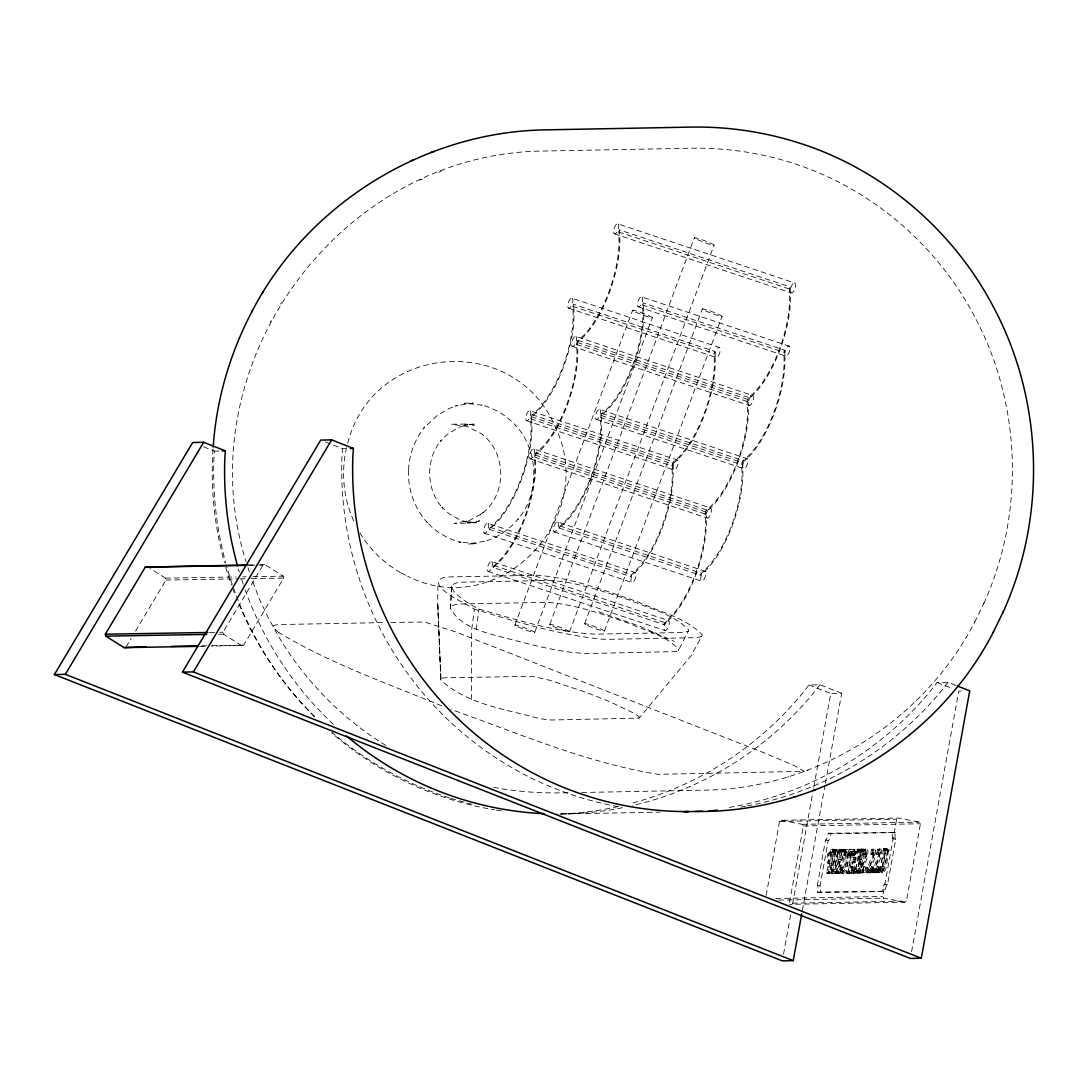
<?xml version="1.0" encoding="UTF-8"?>
<svg xmlns="http://www.w3.org/2000/svg" width="1088" height="1088" viewBox="0 0 1088 1088"><rect width="100%" height="100%" fill="white"/><g stroke="black" fill="none" stroke-linecap="round" stroke-linejoin="round"><path stroke-width="0.75" stroke-dasharray="5 3.75" d="M471.485 699.394L471.702 629.734L474.354 609.171C469.934 605.377 423.966 585.684 443.183 577.619A475.619 38.978 20.5 0 1 450.024 576.926L537.866 575.266C572.342 578.068 605.186 590.621 637.65 601.8C659.314 611.742 685.644 617.386 702.358 635.052L691.138 655.656L639.132 718.134L552.486 719.97A173.019 14.171 20.5 0 1 538.166 718.216C504.995 709.022 466.466 704.317 440.762 679.891L437.757 602.97L440.966 680.517L437.648 603.949L438.002 582.107M451.547 587.139L450.554 608.736C460.958 627.069 484.772 632.699 503.798 637.595C531.461 644.626 559.368 652.691 588.078 653.494L676.437 651.562L678.259 650.787L688.799 630.034C673.431 613.85 649.291 608.682 629.218 599.991C603.731 591.627 577.932 582.298 550.99 580.448L463.23 582.121C433.405 583.127 471.104 605.377 478.978 609.09C517.14 619.806 555.614 632.346 595.49 634.141L683.25 632.468L688.323 631.326M451.615 586.133L450.554 608.736C451.398 603.745 458.293 604.357 462.114 603.949L547.318 602.33C575.906 604.452 603.255 614.489 630.17 623.778C646.517 631.285 666.686 635.65 678.776 649.55L678.259 650.787M840.942 849.47L838.93 849.51L834.632 873.242L840.942 873.406L845.24 849.674L841.867 849.456L840.426 859.656L838.685 859.683L840.942 849.47L842.302 849.728L842.085 850.87L840.045 859.942L838.685 859.683M836.645 873.202L838.29 861.873L840.031 861.846L841.391 862.104L838.916 873.446M834.632 873.242L838.005 873.46L839.65 862.131L841.391 862.104M213.071 448.868C210.297 487.03 214.309 525.667 224.441 562.55M203.551 446.787L214.431 451.058L213.901 458.565A342.162 333.934 88.9 0 0 225.76 563.04M325.38 441.918L342.462 448.637L341.945 456.144A342.162 333.934 88.9 0 0 619.33 806.834M857.086 872.807L860.458 873.038L864.756 849.306L862.73 849.347C861.465 866.714 858.976 859.357 861.791 849.361L858.473 849.143L858.69 858.881L854.039 872.875L856.134 872.834L859.547 861.533L860.894 861.791L859.112 872.78L857.086 872.807L859.547 861.533M861.791 849.361L854.202 849.225C853.318 862.539 852.312 848.654 857.398 851.469L853.835 871.134L852.666 870.808L852.897 866.85L851.006 866.606L849.932 872.943L857.48 873.093L860.894 861.791M841.881 867.258C842.751 881.185 848.681 855.331 847.375 852.04A4.488 0.952 -79.2 0 0 846.627 851.632L845.458 855.236L843.581 854.978L844.492 849.946L847.348 849.361L848.395 850.843A9.506 2.026 -79.2 0 1 848.531 853.822C847.212 860.173 848.137 868.972 843.091 873.637L840.398 872.535L841.35 867.272L843.227 867.517L843.418 871.61M855.386 859.819L855.29 857.33L853.93 857.072C851.646 860.132 858.622 860.241 853.794 859.357M851.537 866.592L851.319 870.55L853.006 871.148M851.686 851.578L849.81 855.671L847.933 855.413L849.034 849.32L854.923 849.483L853.822 855.59L851.945 855.345L851.537 851.292L848.069 872.984L845.947 873.025L850.34 851.319L851.686 851.578L848.286 870.305L847.294 873.283L845.947 873.025M847.294 873.283L849.429 873.242L852.883 851.55L853.822 855.59M838.413 854.162L839.623 849.782L837.597 849.823C834.822 878.438 828.757 879.417 836.55 849.837C827.682 846.11 825.982 857.466 827.56 863.342L830.09 863.736L828.743 863.478L826.472 873.392L828.553 873.351L828.934 868.999M826.472 873.392L829.899 873.61L833.503 849.606L836.55 849.837M840.031 861.846L837.57 873.188L839.596 873.147L843.894 849.415M853.726 872.875L854.107 868.523M849.932 872.943L855.073 873.134L859.37 849.402L849.034 849.32M858.432 873.066L862.675 851.156L863.41 849.048L864.756 849.306M476.19 629.653L478.978 609.09M831.15 864.838L830.43 869.774A5.766 1.238 -79.2 0 0 830.484 872.467C834.21 876.942 836.25 868.238 836.373 865.422M851.292 873.202L852.897 866.85M766.156 895.438L779.566 821.426L781.17 820.298L898.253 818.067L919.36 822.106L920.448 823.752L906.454 901.054L904.849 902.17L789.453 904.359M781.17 820.298L802.264 824.323L803.366 825.969L789.358 903.271L906.454 901.054M783.523 954.176L790.786 914.07M792.608 904.046L813.484 788.746M813.797 787.073L830.742 693.491L841.677 693.287L825.33 783.523M802.332 910.52L825.03 785.196M817.292 885.482L825.52 840.045A6.691 1.428 -79.2 0 0 828.254 833.231L895.451 832.524A6.691 1.428 -79.2 0 0 895.723 839.27L887.495 884.721A6.691 1.428 -79.2 0 0 884.762 891.534L817.564 892.242A6.691 1.428 -79.2 0 0 817.292 885.482L820.189 886.026M895.451 832.524L830.96 833.734A6.691 1.428 -79.2 0 1 828.226 840.562L819.998 885.999A6.691 1.428 -79.2 0 1 820.27 892.758M830.865 851.727C830.035 876.18 824.541 850.354 832.225 851.986L827.832 873.65M831.64 854.012L832.85 849.619M832.85 873.827L831.844 872.726A5.766 1.238 -79.2 0 1 831.79 870.033L834.85 849.864M833.095 871.801C828.05 867.612 834.401 856.106 835.203 849.578M831.749 871.542L833.299 867.911L836.237 849.565L842.302 849.728M831.504 873.569L834.224 868.972L838.263 849.524M835.992 873.501L840.29 849.769M840.045 859.942L841.786 859.914L843.214 849.714L845.24 849.674M843.091 873.637L841.745 872.794L843.227 867.517M844.927 855.236L845.838 850.204L847.348 849.361M849.293 855.671L850.394 849.578M853.577 849.225L851.945 855.345M852.217 864.144C852.992 861.084 856.582 860.526 854.012 864.389L852.217 864.144L853.93 857.072M853.196 854.746L854.556 855.005L855.549 849.483M851.646 870.89L852.489 870.876L856.052 851.21M856.814 853.536L858.024 849.143M855.386 873.134L860.05 859.139L859.833 849.402M861.234 859.901L859.452 858.854L860.445 849.102M863.41 849.048L861.383 849.089L859.887 859.642M863.11 854.542L864.022 849.497L866.878 848.98L867.993 850.68L867.612 855.63A6.283 1.346 -79.2 0 1 866.483 859.901L863.002 868.904L863.369 871.23L865.626 867.095L864.647 872.454C857.072 875.255 861.465 862.104 863.586 858.609C866.497 856.188 865.558 846.097 863.641 854.529C865.395 855.522 867.762 845.988 866.388 855.794C864.008 860.921 859.942 867.979 862.893 873.27M864.457 854.801L865.382 849.755L866.878 848.98M861.533 873.011L863.301 872.195L864.266 866.837L862.009 870.971L861.655 868.646L865.137 859.642A6.283 1.346 -79.2 0 0 866.266 855.372L866.633 850.422L865.531 848.722M865.667 872.644L866.619 867.394L867.653 867.381L869.013 867.639L868.061 872.889L865.667 872.644L868.061 872.889M866.701 872.63L867.653 867.381M867.014 872.902L867.966 867.653L869.013 867.639M870.74 854.393L871.651 849.361L874.507 848.844L875.609 850.544L875.242 855.481A6.283 1.346 -79.2 0 1 874.113 859.751L870.631 868.754L870.985 871.08L873.242 866.946L872.277 872.304C864.688 875.119 869.081 861.968 871.216 858.459C874.126 856.052 873.174 845.947 871.257 854.393C873.011 855.386 875.378 845.852 874.004 855.644C871.624 860.771 867.571 867.843 870.509 873.12M872.086 854.651L872.998 849.619L874.507 848.844M869.162 872.862L870.917 872.046L871.896 866.687L869.638 870.822L869.285 868.496L872.753 859.493A6.283 1.346 -79.2 0 0 873.895 855.222L874.262 850.286L873.147 848.586M871.556 872.535L872.508 867.286L873.542 867.272L874.888 867.53L873.936 872.78L871.556 872.535L873.936 872.78M872.59 872.522L873.542 867.272M872.902 872.794L873.854 867.544L874.888 867.53M876.615 854.284L877.526 849.238L880.382 848.735L881.498 850.435L881.13 855.372A6.283 1.346 -79.2 0 1 879.988 859.642L876.52 868.646L876.874 870.971L879.131 866.837L878.152 872.195L875.051 872.753L874.045 870.903L874.48 865.817L878.533 855.277L878.723 850.503L876.615 854.284L878.492 854.529C885.918 840.97 871.243 872.753 876.398 873.011M880.382 848.735L878.886 849.497L878.492 854.529M875.051 872.753L876.806 871.937L877.771 866.578L875.527 870.713L875.16 868.387L878.642 859.384A6.283 1.346 -79.2 0 0 879.77 855.114L880.151 850.177L879.036 848.477M877.431 872.426L878.383 867.177L879.43 867.15L880.777 867.408L879.825 872.671L877.431 872.426L879.825 872.671M878.478 872.413L879.43 867.15M878.791 872.685L879.743 867.435L880.777 867.408M883.252 849.81L883.456 848.667L886.502 848.885C878.71 878.465 884.775 877.486 887.55 848.871L889.562 848.83C885.945 853.726 889.059 875.799 880.437 871.515A5.766 1.238 -79.2 0 1 880.382 868.822L883.252 849.81L884.775 850.993L881.729 869.081A5.766 1.238 -79.2 0 0 881.783 871.774L882.803 872.889M884.598 850.068L884.802 848.926L886.502 848.885M883.048 870.849C877.989 866.674 884.354 855.168 885.156 848.626M881.702 870.59L883.238 866.959L886.19 848.613L889.562 848.83M881.443 872.63L884.163 868.02L888.216 848.572M904.849 902.17L883.755 898.144L882.654 896.498L896.648 819.196L898.253 818.067M911.567 951.755L958.773 691.057L965.029 690.934M833 854.27L834.197 849.878C827.778 849.293 828.131 859.452 828.906 863.6L829.464 863.818M346.596 447.481C340.694 472.858 343.563 500.249 355.014 523.682M847.933 855.413L850.34 851.319M843.581 854.978L845.281 851.374A4.488 0.952 -79.2 0 1 846.029 851.782L844.111 865.79L842.058 871.352M347.738 443.21C372.939 342.502 516.242 331.976 555.764 428.046C598.713 518.609 499.038 622.35 407.646 576.273M854.556 855.005L856.079 851.836L857.398 851.469M489.246 529.298L492.225 525.518A70.774 27.907 -71.5 0 0 530.89 422.09L530.563 418.798L532.086 414.732L534.29 412.978A70.774 27.907 -71.5 0 0 572.968 309.55L573.403 304.218L714.585 351.41L714.15 356.728A70.774 27.907 -71.5 0 1 675.485 460.17L673.268 461.91L671.745 465.977L672.085 469.268A70.774 27.907 -71.5 0 1 633.406 572.696L630.442 576.477L489.246 529.298A72.542 28.601 -71.5 0 0 531.325 416.758A72.542 28.601 -71.5 0 0 573.403 304.218M493.027 567.487L495.992 563.706A70.774 27.907 -71.5 0 0 534.67 460.265L534.33 456.974L535.854 452.907L538.07 451.166A70.774 27.907 -71.5 0 0 576.735 347.725L576.409 344.447L577.932 340.367L580.149 338.626A70.774 27.907 -71.5 0 0 618.814 235.198L619.249 229.867L789.902 286.906L789.466 292.223A70.774 27.907 -71.5 0 1 750.802 395.651L748.585 397.406L747.062 401.472L747.388 404.763A70.774 27.907 -71.5 0 1 708.723 508.191L706.506 509.932L704.983 514.012L705.323 517.29A70.774 27.907 -71.5 0 1 666.645 620.731L663.666 624.512L493.027 567.487A72.542 28.601 -71.5 0 0 535.092 454.947A72.542 28.601 -71.5 0 0 577.17 342.407A72.542 28.601 -71.5 0 0 619.249 229.867M514.896 625.083L632.577 310.352M558.987 527.979L561.952 524.198A70.774 27.907 -71.5 0 0 600.63 420.757L600.304 417.479L601.827 413.399L604.03 411.658A70.774 27.907 -71.5 0 0 642.709 308.23L643.144 302.899L784.326 350.091L783.89 355.409A70.774 27.907 -71.5 0 1 745.226 458.837L743.009 460.591L741.486 464.658L741.812 467.949A70.774 27.907 -71.5 0 1 703.147 571.377L700.169 575.158L558.987 527.979A72.542 28.601 -71.5 0 0 601.066 415.439A72.542 28.601 -71.5 0 0 643.144 302.899M534.698 632.373L652.365 317.655M549.766 624.417L694.307 237.823M569.554 631.706L714.109 245.113M584.637 623.764L702.304 309.033M604.425 631.054L722.106 316.322M983.81 603.473L984.001 603.078C1024.352 514.039 1021.55 407.075 976.562 320.28L976.344 319.886C938.618 246.078 871.23 187.925 792.05 162.914L791.003 162.602C758.363 152.361 724.091 147.478 689.887 148.254L544.49 151.014C339.007 152.497 184.974 365.772 245.983 561.571M279.045 632.822L274.026 628.306L273.523 625.586L277.549 624.594L384.064 622.581M581.672 792.499L706.778 790.119C817.877 787.902 923.698 720.705 974.644 622.227L974.862 621.778M974.644 622.227L984.001 603.078M270.395 321.885L271.13 320.552M280.541 304.11L281.37 302.627M125.99 647.156L131.199 638.398M135.538 631.108L165.961 580.067L165.498 578.136L150.008 568.426M241.794 645.633L223.475 634.168L223.026 632.223L262.997 565.148L264.887 564.672L283.206 576.15L283.655 578.082L243.685 645.17L211.521 646.15M639.132 718.134L639.01 716.638L635.161 713.837L611.456 702.467A54.468 4.461 20.5 0 0 583.698 691.546L550.052 680.354L532.78 676.301L445.21 677.783A173.019 14.171 20.5 0 0 440.749 679.891M841.677 693.287L819.944 684.733L809.01 684.937L804.508 690.88A342.162 333.934 88.9 0 1 629.721 803.787M819.944 684.733L815.442 690.676A342.162 333.934 88.9 0 1 632.482 805.582M955.74 685.358L947.988 682.298L937.04 682.516L932.538 688.446A342.162 333.934 88.9 0 1 728.13 807.582M947.988 682.298L943.473 688.242A342.162 333.934 88.9 0 1 747.347 805.922M482.827 512.761C507.566 493.408 506.464 451.398 480.746 433.378L467.106 426.469L451.479 424.252L466.562 424.048L474.042 425.014M480.284 514.746L483.29 512.407M480.76 514.366L469.581 520.404L454.09 523.45L469.173 523.029L476.585 521.682M390.823 622.445L424.592 622.01L455.491 631.842L764.85 753.141L794.322 765.626L804.236 771.351L658.186 774.33C586.595 762.865 519.071 733.543 451.03 709.417M701.842 636.439L696.497 637.663L608.654 639.322A475.619 38.978 20.5 0 1 599.121 638.955C556.512 634.182 515.263 621.493 474.354 609.171M841.745 873.378C846.79 868.714 845.866 859.914 847.185 853.563A9.506 2.026 -79.2 0 0 847.049 850.585L846.002 849.102M419.642 180.173L422.266 179.071M438.546 172.312L441.238 171.17M787.549 777.022L788.61 776.669M807.01 770.399L808.044 770.059M478.489 521.193L479.631 520.866L472.314 522.621M470.37 522.689L467.228 522.879L476.49 522.702L464.005 521.356L466.303 521.9L460.21 519.969L449.031 513.74L441.891 507.253L443.061 508.49C425.952 490.13 425.15 459.435 441.266 440.191L440.164 441.456L446.95 434.588L457.79 427.788L466.847 424.701L464.549 425.34L473.906 424.143L464.63 424.32L467.786 424.334M214.431 451.058L219.11 450.976M342.462 448.637L345.59 448.569M568.14 792.744C542.273 793.451 516.229 791.969 490.851 786.719M559.722 814.042L660.076 812.138M779.566 821.426L896.648 819.196M802.264 824.323L919.36 822.106M803.366 825.969L920.448 823.752M855.29 857.33L853.495 857.086M817.564 892.242L884.762 891.534M775.744 898.525L882.654 896.498M778.546 900.143L883.755 898.144M248.078 564.958L258.169 564.794M259.842 564.767L264.887 564.672M249.546 565.366L257.951 565.23M259.638 565.202L262.997 565.148M165.498 578.136L236.123 576.939M242.842 576.83L246.214 576.776M252.933 576.654L283.206 576.15M165.961 580.067L238.258 578.843M239.945 578.816L250.036 578.653M251.709 578.626L283.655 578.082M209.576 632.454L217.981 632.305M219.654 632.278L223.026 632.223M218.43 634.25L223.475 634.168M201.647 645.878L210.052 645.728M211.738 645.701L243.685 645.17M199.757 646.34L204.802 646.258M832.225 851.986C827.995 852.978 831.463 863.192 828.757 861.519M469.73 424.279L477.129 425.666L475.973 425.381M892.826 838.726L895.723 839.27M828.254 833.231L830.96 833.734M886.19 848.613L887.55 848.871M883.456 848.667L884.802 848.926M888.012 849.714L889.358 849.973M885.986 849.755L887.332 850.014M884.938 849.782L886.298 850.041M887.482 850.68L888.828 850.938M884.558 850.354L885.904 850.612M877.526 849.238L878.886 849.497M825.52 840.045L828.226 840.562M878.723 850.503L880.07 850.762M871.651 849.361L872.998 849.619M872.834 850.612L874.194 850.87M861.383 849.089L862.73 849.347M864.022 849.497L865.382 849.755M863.206 850.19L864.552 850.449M865.218 850.762L866.565 851.02M860.241 850.245L862.526 850.49M858.255 850.326L859.615 850.585M862.675 851.156L864.022 851.414M857.82 850.299L859.166 850.558M857.29 851.251L858.636 851.51M871.257 854.393L872.617 854.651M841.867 849.456L843.214 849.714M844.492 849.946L845.838 850.204M851.537 851.292L853.196 851.55M843.676 850.558L845.036 850.816M845.607 851.129L846.967 851.387M863.641 854.529L864.987 854.787M836.237 849.565L837.597 849.823M841.65 850.598L843.01 850.857M840.738 850.612L842.085 850.87M838.726 850.653L840.072 850.911M841.826 851.17L844.506 851.782M838.059 850.666L839.406 850.925M840.344 851.21L841.704 851.469M836.033 850.707L837.393 850.966M834.999 850.721L836.346 850.979M832.646 850.775L834.646 851.02M837.529 851.632L838.889 851.89M853.726 854.733L855.073 854.991M834.605 851.306L835.951 851.564M832.116 851.741L833.462 851.999M848.463 855.413L849.81 855.671M844.098 854.978L845.458 855.236M858.69 858.881L860.05 859.139M853.346 861.832L854.692 862.09M877.254 866.592L879.131 866.837M840.426 859.656L841.786 859.914M878.383 867.177L879.743 867.435M871.366 866.701L873.242 866.946M872.508 867.286L873.854 867.544M838.29 861.873L839.65 862.131M863.736 866.85L865.626 867.095M866.619 867.394L867.966 867.653M875.527 870.713L876.874 870.971M851.006 866.606L852.366 866.864M876.806 871.937L878.152 872.195M869.638 870.822L870.985 871.08M870.917 872.046L872.277 872.304M862.009 870.971L863.369 871.23M841.35 867.272L842.697 867.53M859.139 870.699L860.486 870.958M863.301 872.195L864.647 872.454M859.316 871.624L860.662 871.882M853.754 870.808L855.1 871.066M856.215 871.393L857.562 871.651M852.489 870.876L853.835 871.134M856.338 871.678L858.65 871.923M854.243 871.746L855.59 872.005M853.93 871.733L855.29 871.991M859.112 872.78L860.458 873.038M848.042 870.958L849.402 871.216M856.134 872.834L857.48 873.093M848.286 871.842L849.633 872.1M846.151 871.882L847.498 872.141M839.623 871.066L840.97 871.325M848.069 872.984L849.429 873.242M836.658 871.542L838.018 871.801M839.8 871.991L841.146 872.25M835.23 871.529L836.577 871.787M837.774 872.032L839.12 872.29M840.398 872.535L841.745 872.794M836.862 872.059L838.209 872.304M834.85 872.086L836.196 872.345M839.596 873.147L840.942 873.406M828.58 871.284L829.926 871.542M828.757 872.209L830.117 872.467M826.69 872.25L828.036 872.508M828.553 873.351L829.899 873.61M887.495 884.721L884.789 884.204A6.691 1.428 -79.2 0 0 882.055 891.018M450.867 798.374L471.92 804.304M598.726 611.755L640.546 626.525L674.274 641.471M618.025 223.91A5.277 2.081 -71.5 0 1 616.828 232.261A5.277 2.081 -71.5 0 1 613.686 230.357A5.277 2.081 -71.5 0 1 618.025 223.91L794.811 282.989A5.277 2.081 -71.5 0 1 793.628 291.353A5.277 2.081 -71.5 0 1 790.473 289.435A5.277 2.081 -71.5 0 1 794.811 282.989M618.487 231.907L789.14 288.932M614.339 233.77L791.126 292.862M641.906 296.942A5.277 2.081 -71.5 0 1 640.723 305.293A5.277 2.081 -71.5 0 1 637.568 303.389A5.277 2.081 -71.5 0 1 641.906 296.942L789.235 346.174A5.277 2.081 -71.5 0 1 788.052 354.538A5.277 2.081 -71.5 0 1 784.897 352.621A5.277 2.081 -71.5 0 1 789.235 346.174M642.382 304.939L783.564 352.118M638.221 306.802L785.55 356.034M572.179 298.262A5.277 2.081 -71.5 0 1 570.982 306.626A5.277 2.081 -71.5 0 1 567.841 304.708A5.277 2.081 -71.5 0 1 572.179 298.262L719.494 347.507A5.277 2.081 -71.5 0 1 718.311 355.858A5.277 2.081 -71.5 0 1 715.156 353.94A5.277 2.081 -71.5 0 1 719.494 347.507M572.642 306.258L713.823 353.437M568.494 308.135L715.809 357.367M575.946 336.45A5.277 2.081 -71.5 0 1 574.75 344.801A5.277 2.081 -71.5 0 1 571.608 342.897A5.277 2.081 -71.5 0 1 575.946 336.45L752.733 395.529A5.277 2.081 -71.5 0 1 751.55 403.879A5.277 2.081 -71.5 0 1 748.394 401.975A5.277 2.081 -71.5 0 1 752.733 395.529M577.932 340.367L748.585 397.406M577.17 342.407L747.823 399.432A72.542 28.601 -71.5 0 0 789.902 286.906M576.409 344.447L747.062 401.472M572.261 346.31L749.047 405.389M599.842 409.482A5.277 2.081 -71.5 0 1 598.645 417.833A5.277 2.081 -71.5 0 1 595.503 415.915A5.277 2.081 -71.5 0 1 599.842 409.482L747.157 458.714A5.277 2.081 -71.5 0 1 745.974 467.065A5.277 2.081 -71.5 0 1 742.818 465.161A5.277 2.081 -71.5 0 1 747.157 458.714M601.827 413.399L743.009 460.591M601.066 415.439L742.247 462.618A72.542 28.601 -71.5 0 0 784.326 350.091M600.304 417.479L741.486 464.658M596.156 419.342L743.471 468.574M530.101 410.802A5.277 2.081 -71.5 0 1 528.904 419.152A5.277 2.081 -71.5 0 1 525.762 417.248A5.277 2.081 -71.5 0 1 530.101 410.802L677.43 460.034A5.277 2.081 -71.5 0 1 676.233 468.398A5.277 2.081 -71.5 0 1 673.078 466.48A5.277 2.081 -71.5 0 1 677.43 460.034M532.086 414.732L673.268 461.91M531.325 416.758L672.506 463.95A72.542 28.601 -71.5 0 0 714.585 351.41M530.563 418.798L671.745 465.977M526.415 420.662L673.73 469.907M533.868 448.99A5.277 2.081 -71.5 0 1 532.685 457.341A5.277 2.081 -71.5 0 1 529.53 455.423A5.277 2.081 -71.5 0 1 533.868 448.99L710.668 508.069A5.277 2.081 -71.5 0 1 709.471 516.419A5.277 2.081 -71.5 0 1 706.316 514.515A5.277 2.081 -71.5 0 1 710.668 508.069M535.854 452.907L706.506 509.932M535.092 454.947L705.745 511.972A72.542 28.601 -71.5 0 0 747.823 399.432M534.33 456.974L704.983 514.012M530.182 458.85L706.969 517.929M557.763 522.022A5.277 2.081 -71.5 0 1 556.566 530.373A5.277 2.081 -71.5 0 1 553.425 528.455A5.277 2.081 -71.5 0 1 557.763 522.022L705.092 571.254A5.277 2.081 -71.5 0 1 703.895 579.605A5.277 2.081 -71.5 0 1 700.754 577.687A5.277 2.081 -71.5 0 1 705.092 571.254M559.749 525.939L700.93 573.118M554.078 531.882L701.393 581.114M488.022 523.342A5.277 2.081 -71.5 0 1 486.826 531.692A5.277 2.081 -71.5 0 1 483.684 529.788A5.277 2.081 -71.5 0 1 488.022 523.342L635.351 572.574A5.277 2.081 -71.5 0 1 634.154 580.924A5.277 2.081 -71.5 0 1 631.013 579.02A5.277 2.081 -71.5 0 1 635.351 572.574M490.008 527.258L631.19 574.45M484.337 533.202L631.666 582.434M491.79 561.53A5.277 2.081 -71.5 0 1 490.606 569.881A5.277 2.081 -71.5 0 1 487.451 567.963A5.277 2.081 -71.5 0 1 491.79 561.53L668.59 620.609A5.277 2.081 -71.5 0 1 667.393 628.959A5.277 2.081 -71.5 0 1 664.251 627.042A5.277 2.081 -71.5 0 1 668.59 620.609M493.775 565.447L664.428 622.472M488.104 571.39L664.904 630.469M449.29 797.817C406.3 784.026 366.262 761.532 331.881 732.306M442.014 705.949C386.974 683.454 330.29 663.354 279.058 632.767M937.04 682.516L952.571 688.622M809.01 684.937L830.742 693.491M359.842 532.766C369.947 549.576 384.458 563.761 401.69 573.199M401.214 572.968L408.15 576.518M385.927 745.498C342.489 718.91 305.742 681.646 279.494 638.017L268.722 618.759L259.937 600.222L251.369 578.122M314.541 716.38C294.073 696.238 276.298 673.458 261.392 648.924L249.914 628.388L238.054 602.371M232.465 588.295L235.566 596.115M247.942 567.596L249.41 572.111M225.692 567.46L231.418 585.086M893.03 838.753A6.691 1.428 -79.2 0 1 892.745 832.007M501.269 810.859A342.162 333.934 88.9 0 1 496.278 810.098M494.618 809.826A342.162 333.934 88.9 0 1 491.3 809.268M487.982 808.67A342.162 333.934 88.9 0 1 331.867 733.04M314.541 716.883A342.162 333.934 88.9 0 1 232.791 585.915M232.274 584.406A342.162 333.934 88.9 0 1 226.182 564.577M618.27 806.534A342.162 333.934 88.9 0 1 556.594 814.096M333.431 724.363A342.162 333.934 88.9 0 1 243.726 585.711M243.209 584.202A342.162 333.934 88.9 0 1 241.21 578.136M239.319 572.043A342.162 333.934 88.9 0 1 238.422 568.983M622.608 807.704A342.162 333.934 88.9 0 1 560.81 814.001M745.688 806.222A342.162 333.934 88.9 0 1 740.724 807.106M742.247 462.618A72.542 28.601 -71.5 0 1 700.169 575.158M672.506 463.95A72.542 28.601 -71.5 0 1 630.442 576.477M705.745 511.972A72.542 28.601 -71.5 0 1 663.666 624.512M408.49 470.492C407.755 489.396 414.555 508.49 427.271 522.539L426.333 521.533C435.513 531.692 447.726 539.077 461.026 542.368L459.082 541.906L476.925 543.823L467.908 544L485.629 541.13L484.854 541.348C497.91 537.377 509.66 529.38 518.255 518.786L517.915 519.221C540.777 492.946 538.03 448.691 515.44 425.245L515.807 425.666C506.668 415.548 494.51 408.19 481.263 404.926L482.052 405.117L464.209 403.199L473.226 403.022L455.505 405.892L457.422 405.362L448.922 408.571L437.131 415.453L423.871 428.019L424.755 426.999C414.827 439.253 409.088 454.743 408.49 470.492M552.854 626.212A10.567 0.87 20.5 0 0 569.296 631.856A10.567 0.87 20.5 0 0 556.852 626.13A10.567 0.87 20.5 0 0 552.854 626.212M697.394 239.618A10.567 0.87 20.5 0 0 713.837 245.262A10.567 0.87 20.5 0 0 701.393 239.537A10.567 0.87 20.5 0 0 697.394 239.618M517.983 626.878A10.567 0.87 20.5 0 0 534.426 632.509A10.567 0.87 20.5 0 0 521.982 626.797A10.567 0.87 20.5 0 0 517.983 626.878M587.724 625.546A10.567 0.87 20.5 0 0 604.166 631.19A10.567 0.87 20.5 0 0 591.709 625.478A10.567 0.87 20.5 0 0 587.724 625.546M635.664 312.147A10.567 0.87 20.5 0 0 652.093 317.791A10.567 0.87 20.5 0 0 639.649 312.066A10.567 0.87 20.5 0 0 635.664 312.147M705.391 310.828A10.567 0.87 20.5 0 0 721.834 316.472A10.567 0.87 20.5 0 0 709.39 310.746A10.567 0.87 20.5 0 0 705.391 310.828"/><path stroke-width="1.5" d="M213.194 447.195C216.294 400.085 229.854 353.858 251.695 312.052L252.484 310.61M801.72 913.866L793.247 960.65L782.313 960.867L54.4 674.546L192.685 442.517L203.633 442.299L225.366 450.854L224.835 458.361A342.162 333.934 88.9 0 0 237.538 565.91M957.304 685.97L969.721 690.853L921.291 958.229L910.343 958.433L182.43 672.112L320.729 440.082L331.663 439.878L353.396 448.419L352.879 455.926A342.162 333.934 88.9 0 0 702.29 811.213M1003.027 612.245L1003.326 611.619C1046.262 516.882 1043.283 403.077 995.411 310.746L995.071 310.107C954.883 231.472 883.075 169.51 798.714 142.854L797.259 142.419C762.457 131.498 725.941 126.303 689.479 127.133L543.864 129.894C423.028 132.314 306.952 204.476 251.695 312.052M695.626 811.458C818.162 813.253 937.19 741.023 993.262 632.237L993.602 631.516M993.262 632.237L1003.326 611.619M262.507 293.121L263.405 291.502M54.4 674.546L65.334 674.329L203.633 442.299M198.07 646.367L124.1 647.618L105.781 636.14L105.332 634.209L145.302 567.12L248.078 564.958M182.43 672.112L193.378 671.908L331.663 439.878M410.788 160.997L413.63 159.786M430.93 152.606L433.84 151.368M814.314 790.214L815.742 789.738M793.574 797.273L795.042 796.783M124.1 647.618L146.159 646.816M222.238 450.908L225.366 450.854M350.268 448.487L353.396 448.419M683.781 811.689L688.854 811.594M145.302 567.12L246.187 565.42M105.332 634.209L207.89 632.482M105.781 636.14L206.666 634.44M171.387 646.381L198.288 645.932M193.378 671.908L921.291 958.229M65.334 674.329L793.247 960.65M544 813.674A342.162 333.934 88.9 0 1 346.501 735.978M687.983 811.566A342.162 333.934 88.9 0 1 684.624 811.675M717.386 810.152A342.162 333.934 88.9 0 1 709.009 810.832"/></g></svg>
